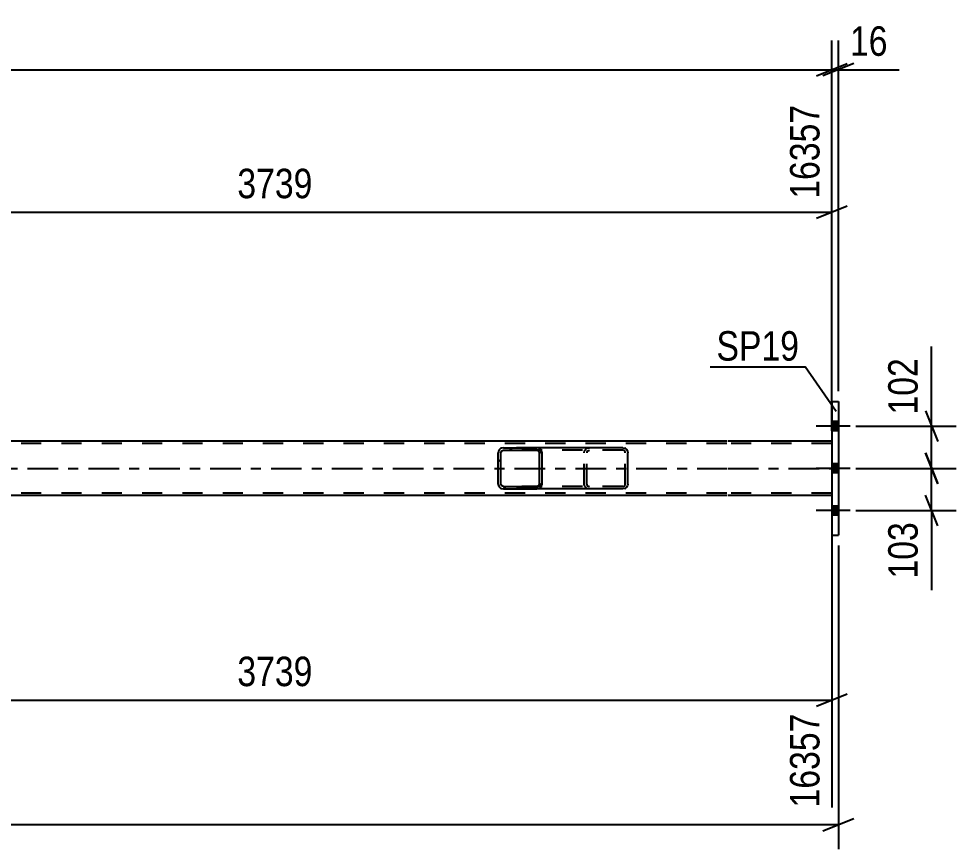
# Model space of a CAD drawing. Header units: millimetres. Extents: x -75 to 766, y -434 to 160.
# Drawn here: x 555 to 646.2, y -257.9 to -177.2 of the extents above; entities that cross this region are included whole.
import ezdxf

# ---------------------------------------------------------------- set-up
doc = ezdxf.new("R2010")
doc.units = ezdxf.units.MM
doc.linetypes.add('DXK_LINE_DOT2', pattern=[3.9198, 1.9599, -1.9599])
doc.linetypes.add('DXK_LINE_DOT3', pattern=[5.9187, 2.979, -0.9799, 0.9799, -0.9799])
doc.styles.add('Arial Narrow', font='ARIALN.TTF', dxfattribs={"height": 0.2})

# ---------------------------------------------------------------- blocks, each defined once
blk = doc.blocks.new('Part-814185074-5365 - 5260')
at = {"linetype": 'Continuous'}
h = blk.add_hatch(dxfattribs=at)
h.set_pattern_fill('', scale=0.7, style=0, pattern_type=0)
h.set_pattern_definition([(45, (605.8451, -219.1703), (-1.57154, 1.57154), [])])
h.paths.add_polyline_path([(605.884, -219.354), (605.845, -219.17), (605.734, -219.015), (605.569, -218.911), (605.373, -218.874), (602.138, -218.874), (601.943, -218.911), (601.777, -219.015), (601.666, -219.17), (601.627, -219.354), (601.627, -222.394), (601.666, -222.578), (601.777, -222.733), (601.943, -222.837), (602.138, -222.874), (605.373, -222.874), (605.569, -222.837), (605.734, -222.733), (605.845, -222.578), (605.884, -222.394)])
h.paths.add_polyline_path([(605.609, -222.486), (605.554, -222.564), (605.471, -222.616), (605.373, -222.634), (602.138, -222.634), (602.04, -222.616), (601.958, -222.564), (601.902, -222.486), (601.883, -222.394), (601.883, -219.354), (601.902, -219.262), (601.958, -219.184), (602.04, -219.132), (602.138, -219.114), (605.373, -219.114), (605.471, -219.132), (605.554, -219.184), (605.609, -219.262), (605.629, -219.354), (605.629, -222.394)])
at = {"color": 2, "linetype": 'Continuous'}
for p, q in [((601.666, -219.17), (601.627, -219.354)), ((601.627, -222.394), (601.627, -219.354)), ((601.883, -219.354), (601.902, -219.262)), ((601.883, -222.394), (601.883, -219.354)), ((601.902, -219.262), (601.958, -219.184)), ((602.138, -218.874), (601.943, -218.911)), ((601.958, -219.184), (602.04, -219.132)), ((602.04, -219.132), (602.138, -219.114)), ((602.138, -218.874), (605.373, -218.874)), ((602.138, -219.114), (605.373, -219.114)), ((613.723, -218.874), (605.373, -218.874)), ((605.569, -218.911), (605.373, -218.874)), ((605.373, -219.114), (605.471, -219.132)), ((605.471, -219.132), (605.554, -219.184)), ((605.554, -219.184), (605.609, -219.262)), ((605.609, -219.262), (605.629, -219.354)), ((605.629, -222.394), (605.629, -219.354)), ((605.884, -219.354), (605.845, -219.17)), ((605.884, -222.394), (605.884, -219.354)), ((613.723, -218.874), (613.918, -218.911)), ((614.194, -219.17), (614.233, -219.354)), ((614.233, -222.394), (614.233, -219.354)), ((601.627, -222.394), (601.666, -222.578)), ((601.902, -222.486), (601.883, -222.394)), ((601.958, -222.564), (601.902, -222.486)), ((601.943, -222.837), (602.138, -222.874)), ((602.04, -222.616), (601.958, -222.564)), ((602.138, -222.634), (602.04, -222.616)), ((602.138, -222.634), (605.373, -222.634)), ((602.138, -222.874), (605.373, -222.874)), ((605.471, -222.616), (605.373, -222.634)), ((605.373, -222.874), (605.569, -222.837)), ((613.723, -222.874), (605.373, -222.874)), ((605.554, -222.564), (605.471, -222.616)), ((605.609, -222.486), (605.554, -222.564)), ((605.629, -222.394), (605.609, -222.486)), ((605.845, -222.578), (605.884, -222.394)), ((613.918, -222.837), (613.723, -222.874)), ((614.233, -222.394), (614.194, -222.578))]:
    blk.add_line(p, q, dxfattribs=at)
at = {"color": 7, "linetype": 'DXK_LINE_DOT2'}
for p, q in [((605.373, -218.874), (602.138, -218.874)), ((613.723, -219.114), (602.138, -219.114)), ((609.977, -219.354), (610.016, -219.17)), ((609.977, -222.394), (609.977, -219.354)), ((610.251, -219.262), (610.232, -219.354)), ((610.232, -222.394), (610.232, -219.354)), ((610.307, -219.184), (610.251, -219.262)), ((610.292, -218.911), (610.487, -218.874)), ((610.307, -219.184), (610.329, -219.17)), ((610.329, -219.17), (610.39, -219.132)), ((610.39, -219.132), (610.487, -219.114)), ((613.82, -219.132), (613.723, -219.114)), ((613.903, -219.184), (613.82, -219.132)), ((613.959, -219.262), (613.903, -219.184)), ((613.978, -219.354), (613.959, -219.262)), ((613.978, -222.394), (613.978, -219.354)), ((613.723, -222.634), (602.138, -222.634)), ((605.373, -222.874), (602.138, -222.874)), ((610.016, -222.578), (609.977, -222.394)), ((610.232, -222.394), (610.251, -222.486)), ((610.251, -222.486), (610.307, -222.564)), ((610.487, -222.874), (610.292, -222.837)), ((610.307, -222.564), (610.39, -222.616)), ((610.39, -222.616), (610.487, -222.634)), ((613.723, -222.634), (613.82, -222.616)), ((613.82, -222.616), (613.903, -222.564)), ((613.903, -222.564), (613.959, -222.486)), ((613.959, -222.486), (613.978, -222.394))]:
    blk.add_line(p, q, dxfattribs=at)
at = {"color": 2, "linetype": 'Continuous'}
for centre, start, end in [((602.119, -219.375), 110.75831, 155.68004), ((605.393, -219.375), 24.31996, 69.24169), ((613.742, -219.375), 24.31996, 69.24169), ((602.119, -222.373), 204.31996, 249.24169), ((605.393, -222.373), 290.75831, 335.68004), ((613.742, -222.373), 290.75831, 335.68004)]:
    blk.add_arc(centre, 0.496, start, end, dxfattribs=at)
at = {"color": 7, "linetype": 'DXK_LINE_DOT2'}
for centre, start, end in [((610.468, -219.375), 110.75831, 155.68004), ((610.468, -222.373), 204.31996, 249.24169)]:
    blk.add_arc(centre, 0.496, start, end, dxfattribs=at)
blk = doc.blocks.new('Part-814185074-5425 - 5260')
at = {"color": 2, "linetype": 'Continuous'}
for p, q in [((634.053, -214.374), (634.693, -214.374)), ((634.053, -214.374), (634.053, -227.374)), ((634.693, -214.374), (634.693, -227.374)), ((634.053, -227.374), (634.693, -227.374))]:
    blk.add_line(p, q, dxfattribs=at)
blk = doc.blocks.new('Part-814185074-5479 - 5260')
at = {"color": 7, "linetype": 'DXK_LINE_DOT2'}
for p, q in [((623.833, -218.474), (46.851, -218.474)), ((634.053, -218.474), (623.933, -218.474)), ((634.053, -218.234), (634.053, -223.514)), ((623.833, -223.274), (46.851, -223.274)), ((634.053, -223.274), (623.933, -223.274))]:
    blk.add_line(p, q, dxfattribs=at)
at = {"color": 2, "linetype": 'Continuous'}
for p, q in [((623.833, -218.234), (530.982, -218.234)), ((634.053, -218.234), (623.933, -218.234)), ((623.833, -223.514), (530.982, -223.514)), ((634.053, -223.514), (623.933, -223.514))]:
    blk.add_line(p, q, dxfattribs=at)
at = {"color": 7, "linetype": 'DXK_LINE_DOT3'}
for p, q in [((46.851, -220.874), (623.833, -220.874)), ((623.933, -220.874), (634.053, -220.874))]:
    blk.add_line(p, q, dxfattribs=at)
blk = doc.blocks.new('Bolt-814185074-5527 - 5260')
at = {"linetype": 'Continuous'}
for points in [[(634.693, -217.214), (634.693, -216.334), (634.053, -216.334), (634.053, -217.214)], [(634.693, -217.214), (634.693, -216.334), (634.053, -216.334), (634.053, -217.214)], [(634.693, -217.214), (634.693, -216.334), (634.053, -216.334), (634.053, -217.214)], [(634.693, -221.314), (634.693, -220.434), (634.053, -220.434), (634.053, -221.314)], [(634.693, -221.314), (634.693, -220.434), (634.053, -220.434), (634.053, -221.314)], [(634.693, -225.414), (634.693, -224.534), (634.053, -224.534), (634.053, -225.414)], [(634.693, -225.414), (634.693, -224.534), (634.053, -224.534), (634.053, -225.414)], [(634.693, -225.414), (634.693, -224.534), (634.053, -224.534), (634.053, -225.414)]]:
    blk.add_hatch(color=1, dxfattribs=at).paths.add_polyline_path(points)
at = {"color": 1, "linetype": 'Continuous'}
for p, q in [((635.853, -216.774), (632.533, -216.774)), ((635.853, -216.774), (632.533, -216.774)), ((635.853, -216.774), (632.533, -216.774)), ((634.693, -216.334), (634.053, -216.334)), ((634.693, -216.334), (634.053, -216.334)), ((634.693, -216.334), (634.053, -216.334)), ((634.693, -217.214), (634.053, -217.214)), ((634.693, -217.214), (634.053, -217.214)), ((634.693, -217.214), (634.053, -217.214)), ((634.693, -220.434), (634.053, -220.434)), ((634.693, -220.434), (634.053, -220.434)), ((635.853, -220.874), (632.533, -220.874)), ((635.853, -220.874), (632.533, -220.874)), ((634.693, -221.314), (634.053, -221.314)), ((634.693, -221.314), (634.053, -221.314)), ((635.853, -224.974), (632.533, -224.974)), ((635.853, -224.974), (632.533, -224.974)), ((635.853, -224.974), (632.533, -224.974)), ((634.693, -224.534), (634.053, -224.534)), ((634.693, -224.534), (634.053, -224.534)), ((634.693, -224.534), (634.053, -224.534)), ((634.693, -225.414), (634.053, -225.414)), ((634.693, -225.414), (634.053, -225.414)), ((634.693, -225.414), (634.053, -225.414))]:
    blk.add_line(p, q, dxfattribs=at)
blk = doc.blocks.new('StraightDimension-814185074-9191 - 5260')
at = {"color": 7, "linetype": 'Continuous'}
for p, q in [((634.053, -213.374), (634.053, -179.286)), ((634.693, -213.374), (634.693, -179.286)), ((632.553, -182.736), (635.553, -181.536)), ((636.193, -181.536), (633.193, -182.736)), ((634.053, -182.136), (634.693, -182.136)), ((634.693, -182.136), (640.6, -182.136)), ((634.693, -182.136), (640.6, -182.136))]:
    blk.add_line(p, q, dxfattribs=at)
at = {"color": 0}
blk.add_wipeout([(640.075, -181.386), (640.075, -177.186), (635.218, -177.186), (635.218, -181.386)], dxfattribs=at)
at = {"color": 3, "style": 'Arial Narrow'}
blk.add_text('16', height=2.8633, dxfattribs=at).set_placement((635.818, -180.786))
blk = doc.blocks.new('StraightDimension-814185074-5656 - 5260')
at = {"color": 7, "linetype": 'Continuous'}
for p, q in [((634.693, -228.374), (634.693, -257.885)), ((633.193, -256.085), (636.193, -254.885)), ((35.991, -255.485), (634.693, -255.485))]:
    blk.add_line(p, q, dxfattribs=at)
blk = doc.blocks.new('StraightDimension-814185074-5737 - 5260')
at = {"color": 7, "linetype": 'Continuous'}
for p, q in [((525.782, -209.194), (525.782, -185.533)), ((634.053, -217.234), (634.053, -185.533)), ((527.282, -195.374), (524.282, -196.574)), ((632.553, -196.574), (635.553, -195.374)), ((525.782, -195.974), (634.053, -195.974))]:
    blk.add_line(p, q, dxfattribs=at)
at = {"color": 0}
blk.add_wipeout([(584.174, -195.224), (584.174, -191.024), (575.661, -191.024), (575.661, -195.224)], dxfattribs=at)
at = {"color": 3, "style": 'Arial Narrow'}
blk.add_text('3739', height=2.8633, dxfattribs=at).set_placement((576.261, -194.624))
at = {"color": 0, "linetype": 'Continuous'}
blk.add_wipeout([(633.453, -184.933), (629.253, -184.933), (629.253, -195.274), (633.453, -195.274)], dxfattribs=at)
at = {"color": 3, "linetype": 'Continuous', "style": 'Arial Narrow'}
blk.add_text('16357', height=2.8633, rotation=90.00021, dxfattribs=at).set_placement((632.853, -194.674))
blk = doc.blocks.new('StraightDimension-814185074-9192 - 5260')
at = {"color": 7, "linetype": 'Continuous'}
for p, q in [((634.053, -213.374), (634.053, -179.286)), ((36.631, -182.136), (634.053, -182.136)), ((632.553, -182.736), (635.553, -181.536))]:
    blk.add_line(p, q, dxfattribs=at)
blk = doc.blocks.new('StraightDimension-814185074-10671 - 5260')
at = {"color": 7, "linetype": 'Continuous'}
for p, q in [((643.751, -216.774), (643.751, -209.04)), ((643.751, -216.774), (643.751, -209.04)), ((643.151, -215.274), (644.351, -218.274)), ((636.404, -216.774), (646.151, -216.774)), ((643.751, -220.874), (643.751, -216.774)), ((644.351, -222.374), (643.151, -219.374)), ((636.404, -220.874), (646.151, -220.874))]:
    blk.add_line(p, q, dxfattribs=at)
at = {"color": 0}
blk.add_wipeout([(643.001, -209.565), (638.801, -209.565), (638.801, -216.249), (643.001, -216.249)], dxfattribs=at)
at = {"color": 3, "style": 'Arial Narrow'}
blk.add_text('102', height=2.8633, rotation=90.00021, dxfattribs=at).set_placement((642.401, -215.649))
blk = doc.blocks.new('StraightDimension-814185074-10672 - 5260')
at = {"color": 7, "linetype": 'Continuous'}
for p, q in [((643.151, -219.374), (644.351, -222.374)), ((636.404, -220.874), (646.151, -220.874)), ((643.751, -224.974), (643.751, -220.874)), ((644.351, -226.474), (643.151, -223.474)), ((636.404, -224.974), (646.151, -224.974)), ((643.751, -224.974), (643.751, -232.708)), ((643.751, -224.974), (643.751, -232.708))]:
    blk.add_line(p, q, dxfattribs=at)
at = {"color": 0}
blk.add_wipeout([(643.001, -225.499), (638.801, -225.499), (638.801, -232.183), (643.001, -232.183)], dxfattribs=at)
at = {"color": 3, "style": 'Arial Narrow'}
blk.add_text('103', height=2.8633, rotation=90.00021, dxfattribs=at).set_placement((642.401, -231.583))
blk = doc.blocks.new('StraightDimension-814185074-12445 - 5260')
at = {"color": 7, "linetype": 'Continuous'}
for p, q in [((634.053, -224.514), (634.053, -253.826)), ((525.782, -233.274), (525.782, -253.826)), ((527.282, -242.785), (524.282, -243.985)), ((632.553, -243.985), (635.553, -242.785)), ((525.782, -243.385), (634.053, -243.385))]:
    blk.add_line(p, q, dxfattribs=at)
at = {"color": 0}
blk.add_wipeout([(584.174, -242.635), (584.174, -238.435), (575.661, -238.435), (575.661, -242.635)], dxfattribs=at)
at = {"color": 3, "style": 'Arial Narrow'}
blk.add_text('3739', height=2.8633, dxfattribs=at).set_placement((576.261, -242.035))
at = {"color": 0, "linetype": 'Continuous'}
blk.add_wipeout([(633.453, -244.085), (629.253, -244.085), (629.253, -254.426), (633.453, -254.426)], dxfattribs=at)
at = {"color": 3, "linetype": 'Continuous', "style": 'Arial Narrow'}
blk.add_text('16357', height=2.8633, rotation=90.00021, dxfattribs=at).set_placement((632.853, -253.826))
blk = doc.blocks.new('Mark-814185074-5421 - 5260')
at = {"color": 30, "linetype": 'Continuous'}
for p in [(622.239, -211.007), (634.462, -215.339)]:
    blk.add_line(p, (631.478, -211.007), dxfattribs=at)
at = {"color": 0}
blk.add_wipeout([(630.878, -210.407), (630.878, -207.407), (622.839, -207.407), (622.839, -210.407)], dxfattribs=at)
blk.add_wipeout([(630.878, -210.407), (630.878, -207.407), (622.839, -207.407), (622.839, -210.407)], dxfattribs=at)
at = {"color": 3, "style": 'Arial Narrow'}
blk.add_text('SP19', height=2.8633, dxfattribs=at).set_placement((622.839, -210.407))

msp = doc.modelspace()

# ---------------------------------------------------------------- block references
for name in ['StraightDimension-814185074-9191 - 5260', 'Part-814185074-5425 - 5260', 'Bolt-814185074-5527 - 5260', 'Part-814185074-5479 - 5260', 'Part-814185074-5365 - 5260', 'StraightDimension-814185074-5656 - 5260']:
    msp.add_blockref(name, (0, 0))

# ---------------------------------------------------------------- next in the draw order: block references
for name in ['StraightDimension-814185074-5737 - 5260', 'StraightDimension-814185074-10671 - 5260', 'StraightDimension-814185074-12445 - 5260']:
    msp.add_blockref(name, (0, 0))

# ---------------------------------------------------------------- next in the draw order: block references
for name in ['StraightDimension-814185074-9192 - 5260', 'StraightDimension-814185074-10672 - 5260']:
    msp.add_blockref(name, (0, 0))

# ---------------------------------------------------------------- next in the draw order: block references
msp.add_blockref('Mark-814185074-5421 - 5260', (0, 0))

doc.saveas('drawing.dxf')
